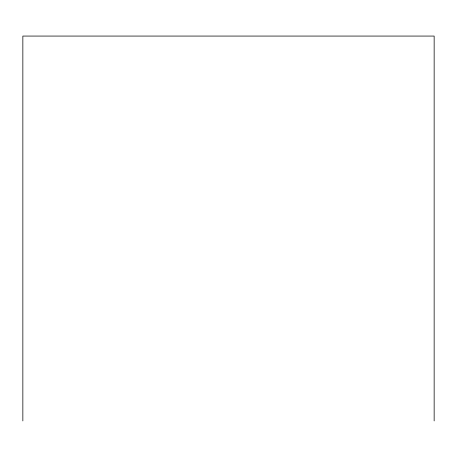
<?xml version="1.0" encoding="UTF-8"?>
<svg xmlns="http://www.w3.org/2000/svg" width="457" height="457" viewBox="0 0 457 457"><rect width="100%" height="100%" fill="white"/><g stroke="black" fill="none" stroke-linecap="round" stroke-linejoin="round"><path stroke-width="0.69" d="M434.15 420.931L434.15 36.069L22.85 36.069L22.85 420.931"/></g></svg>
